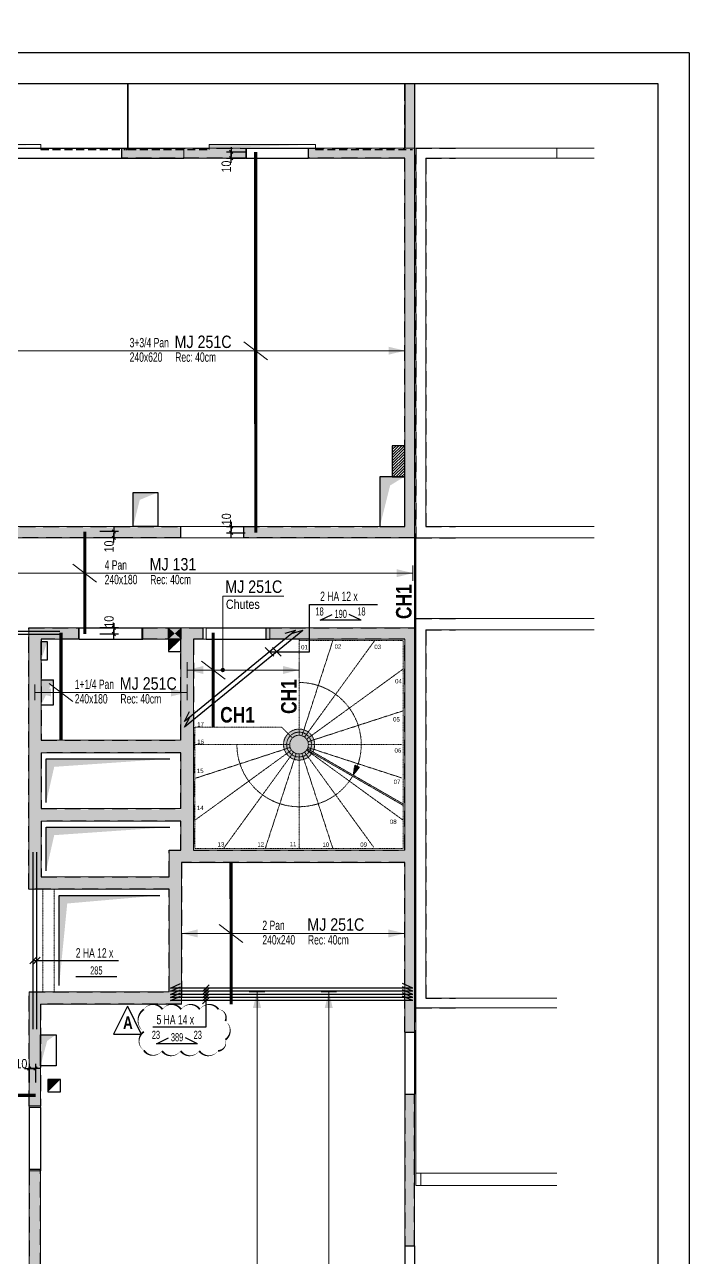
# Model space of a CAD drawing. Header units: millimetres. Extents: x 12045 to 47376, y -21493 to -16931.
# Drawn here: x 17526 to 18595, y -20393 to -18408 of the extents above; entities that cross this region are included whole.
import ezdxf
from ezdxf.enums import TextEntityAlignment as Align

# ---------------------------------------------------------------- set-up
doc = ezdxf.new("R2010")
doc.units = ezdxf.units.MM
doc.linetypes.add('CACHEX2', pattern=[19.05, 12.7, -6.35])
doc.linetypes.add('VW-01', pattern=[0.41656, 0.20828, -0.20828])
for name, color, linetype in [('01-Cad  2', 1, 'Continuous'), ('01_ARMA_INF', 50, 'Continuous'), ('01_cote_gen', 4, 'Continuous'), ('01_linteaux', 2, 'Continuous'), ('01_murs_sup', 2, 'CACHEX2'), ('01_resv', 32, 'Continuous'), ('01_texte', 230, 'Continuous'), ('AA_COTES', 2, 'Continuous')]:
    doc.layers.add(name, color=color, linetype=linetype)
doc.layers.add('01_murs_coup', color=5, linetype='Continuous', lineweight=60)
doc.layers.add('B Aménagement intérieur', color=7, linetype='Continuous', lineweight=5)
doc.styles.add('Eurostile', font='')
doc.styles.add('impact', font='impact.ttf')
doc.styles.add('PATIO', font='ARIALN.TTF')
doc.styles.add('STYLE2', font='ARIALN.TTF')
doc.styles.add('Titre', font='ariblk.ttf')
doc.styles.get('Eurostile').set_extended_font_data('Eurostile')
doc.dimstyles.new('JB50', dxfattribs={"dimscale": 0.1, "dimtxt": 150, "dimasz": 15, "dimexe": 0.1, "dimexo": 0.1, "dimgap": 0.09, "dimtad": 1, "dimdec": 1, "dimdsep": 46, "dimtxsty": 'STYLE2', "dimblk1": 'BOND_G', "dimblk2": 'BOND_D', "dimsah": 1, "dimcen": 1.5, "dimdle": 0.01, "dimse1": 1, "dimse2": 1, "dimclrd": 4, "dimclre": 2, "dimclrt": 6, "dimazin": 2, "dimtfac": 2.333333, "dimtdec": 1, "dimtix": 1, "dimtmove": 2, "dimatfit": 3, "dimldrblk": 'BOND_G', "dimfxl": 1, "dimtolj": 1, "dimtzin": 0, "dimarcsym": 0})

# ---------------------------------------------------------------- blocks, each defined once
blk = doc.blocks.new('BOND_G')
at = {"layer": 'AA_COTES', "color": 0}
for p, q in [((0, -5), (0, 15)), ((5, 0), (-5, 0)), ((1.8, 1.8), (-1.8, -1.8))]:
    blk.add_line(p, q, dxfattribs=at)
blk = doc.blocks.new('BOND_D')
at = {"layer": 'AA_COTES', "color": 0}
for p, q in [((5, 0), (-5, 0)), ((-1.8, -1.8), (1.8, 1.8)), ((0, 5), (0, -15))]:
    blk.add_line(p, q, dxfattribs=at)
blk = doc.blocks.new('*D2580')
at = {"layer": '01_cote_gen', "color": 4, "lineweight": -2, "ltscale": 0.1, "transparency": 16777216}
blk.add_line((17669.1, -19225.9), (17669.1, -19232.9), dxfattribs=at)
at = {"layer": 'Defpoints', "color": 0, "ltscale": 0.1, "transparency": 16777216}
for p in [(17622.4, -19224.4), (17622.4, -19234.4), (17669.1, -19234.4)]:
    blk.add_point(p, dxfattribs=at)
at = {"layer": '01_cote_gen', "color": 4, "lineweight": -2, "ltscale": 0.1, "transparency": 16777216, "xscale": 1.5, "yscale": 1.5, "zscale": 1.5}
for name, p, rotation in [('BOND_G', (17669.1, -19224.4), 90), ('BOND_D', (17669.1, -19234.4), 270)]:
    blk.add_blockref(name, p, dxfattribs=dict(at, rotation=rotation))
at = {"layer": '01_cote_gen', "color": 6, "ltscale": 0.1, "transparency": 16777216, "insert": (17661.4, -19248.5), "char_height": 15, "attachment_point": 5, "rotation": 90, "style": 'STYLE2'}
blk.add_mtext('\\A1;10', dxfattribs=at)
blk = doc.blocks.new('*D2581')
at = {"layer": '01_cote_gen', "color": 4, "lineweight": -2, "ltscale": 0.1, "transparency": 16777216}
blk.add_line((17669.1, -19380.9), (17669.1, -19387.9), dxfattribs=at)
at = {"layer": 'Defpoints', "color": 0, "ltscale": 0.1, "transparency": 16777216}
for p in [(17622.4, -19379.4), (17622.5, -19389.4), (17669.1, -19389.4)]:
    blk.add_point(p, dxfattribs=at)
at = {"layer": '01_cote_gen', "color": 4, "lineweight": -2, "ltscale": 0.1, "transparency": 16777216, "xscale": 1.5, "yscale": 1.5, "zscale": 1.5}
for name, p, rotation in [('BOND_G', (17669.1, -19379.4), 90), ('BOND_D', (17669.1, -19389.4), 270)]:
    blk.add_blockref(name, p, dxfattribs=dict(at, rotation=rotation))
at = {"layer": '01_cote_gen', "color": 6, "ltscale": 0.1, "transparency": 16777216, "insert": (17661.4, -19369.6), "char_height": 15, "attachment_point": 5, "rotation": 90, "style": 'STYLE2'}
blk.add_mtext('\\A1;10', dxfattribs=at)
blk = doc.blocks.new('*D2584')
at = {"layer": '01_cote_gen', "color": 4, "lineweight": -2, "ltscale": 0.1, "transparency": 16777216}
blk.add_line((17857.7, -18621.9), (17857.7, -18614.9), dxfattribs=at)
at = {"layer": 'Defpoints', "color": 0, "ltscale": 0.1, "transparency": 16777216}
for p in [(17857.7, -18613.4), (17897.3, -18613.4), (17897.3, -18623.4)]:
    blk.add_point(p, dxfattribs=at)
at = {"layer": '01_cote_gen', "color": 4, "lineweight": -2, "ltscale": 0.1, "transparency": 16777216, "xscale": 1.5, "yscale": 1.5, "zscale": 1.5}
for name, p, rotation in [('BOND_D', (17857.7, -18613.4), 90), ('BOND_G', (17857.7, -18623.4), 270)]:
    blk.add_blockref(name, p, dxfattribs=dict(at, rotation=rotation))
at = {"layer": '01_cote_gen', "color": 6, "ltscale": 0.1, "transparency": 16777216, "insert": (17850.1, -18636.9), "char_height": 15, "attachment_point": 5, "rotation": 90, "style": 'STYLE2'}
blk.add_mtext('\\A1;10', dxfattribs=at)
blk = doc.blocks.new('*D2585')
at = {"layer": '01_cote_gen', "color": 4, "lineweight": -2, "ltscale": 0.1, "transparency": 16777216}
blk.add_line((17858, -19224.9), (17858, -19217.9), dxfattribs=at)
at = {"layer": 'Defpoints', "color": 0, "ltscale": 0.1, "transparency": 16777216}
for p in [(17858, -19216.4), (17897.5, -19216.4), (17897.5, -19226.4)]:
    blk.add_point(p, dxfattribs=at)
at = {"layer": '01_cote_gen', "color": 4, "lineweight": -2, "ltscale": 0.1, "transparency": 16777216, "xscale": 1.5, "yscale": 1.5, "zscale": 1.5}
for name, p, rotation in [('BOND_D', (17858, -19216.4), 90), ('BOND_G', (17858, -19226.4), 270)]:
    blk.add_blockref(name, p, dxfattribs=dict(at, rotation=rotation))
at = {"layer": '01_cote_gen', "color": 6, "ltscale": 0.1, "transparency": 16777216, "insert": (17850.3, -19204.7), "char_height": 15, "attachment_point": 5, "rotation": 90, "style": 'STYLE2'}
blk.add_mtext('\\A1;10', dxfattribs=at)
blk = doc.blocks.new('*D2594')
at = {"layer": '01_cote_gen', "color": 4, "lineweight": -2, "ltscale": 0.1, "transparency": 16777216}
blk.add_line((17534.6, -20088.8), (17541.6, -20088.8), dxfattribs=at)
at = {"layer": 'Defpoints', "color": 0, "ltscale": 0.1, "transparency": 16777216}
for p in [(17543.1, -20088.8), (17533.1, -20132.1), (17543.1, -20132.1)]:
    blk.add_point(p, dxfattribs=at)
at = {"layer": '01_cote_gen', "color": 4, "lineweight": -2, "ltscale": 0.1, "transparency": 16777216, "xscale": 1.5, "yscale": 1.5, "zscale": 1.5, "rotation": 180}
blk.add_blockref('BOND_G', (17533.1, -20088.8), dxfattribs=at)
at = {"layer": '01_cote_gen', "color": 4, "lineweight": -2, "ltscale": 0.1, "transparency": 16777216, "xscale": 1.5, "yscale": 1.5, "zscale": 1.5}
blk.add_blockref('BOND_D', (17543.1, -20088.8), dxfattribs=at)
at = {"layer": '01_cote_gen', "color": 6, "ltscale": 0.1, "transparency": 16777216, "insert": (17520.4, -20081.2), "char_height": 15, "attachment_point": 5, "style": 'STYLE2'}
blk.add_mtext('\\A1;10', dxfattribs=at)

msp = doc.modelspace()

# ---------------------------------------------------------------- hatches: boundary and pattern name
at = {"layer": '01_murs_sup'}
h = msp.add_hatch(dxfattribs=at)
h.set_pattern_fill('DASH', color=256, scale=2.5, angle=135)
h.set_pattern_definition([(135, (-686.1325, 3997.231), (-11.2253202, 9e-16), [7.9375, -7.9375])])
h.paths.add_polyline_path([(17882.15, -18608.44), (17682.15, -18608.44), (17682.15, -18624.44), (17882.15, -18624.44)])
h.paths.add_polyline_path([(17797.15, -19398.43), (17812.15, -19398.43), (17812.15, -19380.43), (17714.15, -19380.43), (17714.15, -19398.43), (17777.15, -19398.43), (17777.15, -19561.43), (17552.15, -19561.43), (17552.15, -19398.43), (17612.15, -19398.43), (17612.15, -19380.43), (17532.15, -19380.43), (17532.15, -19801.42), (17758.11, -19801.42), (17758.11, -19966.42), (17533.15, -19966.42), (17533.15, -20150.42), (17551.15, -20150.42), (17551.15, -19986.42), (17778.11, -19986.42), (17778.11, -19758.43), (18137.15, -19758.43), (18137.15, -20031.44), (18153.15, -20031.44), (18153.15, -19380.43), (17914.15, -19380.43), (17914.15, -19398.43), (18137.15, -19398.43), (18137.15, -19738.43), (17797.15, -19738.43)])
h.paths.add_polyline_path([(17777.15, -19581.43), (17777.15, -19671.43), (17552.15, -19671.43), (17552.15, -19581.43)], flags=16)
h.paths.add_polyline_path([(17777.15, -19691.43), (17777.15, -19738.43), (17758.11, -19738.43), (17758.11, -19781.42), (17552.15, -19781.42), (17552.15, -19691.43)], flags=16)
h.paths.add_polyline_path([(17551.15, -20252.42), (17533.15, -20252.42), (17533.15, -20452.45), (17528.15, -20452.45), (17528.15, -20470.45), (17533.15, -20470.45), (17533.15, -20861.43), (17302.15, -20861.43), (17302.15, -20879.43), (17533.15, -20879.43), (17533.15, -21037.44), (17773.15, -21037.44), (17773.15, -21301.44), (17148.15, -21301.44), (17148.15, -21021.44), (17110.15, -21021.44), (17110.15, -21037.44), (17132.15, -21037.44), (17132.15, -21301.44), (17071.15, -21301.44), (17071.15, -21317.44), (17851.15, -21317.44), (17851.15, -21301.44), (17789.15, -21301.44), (17789.15, -21037.44), (17807.15, -21037.44), (17807.15, -21021.44), (17551.15, -21021.44)])
h.paths.add_polyline_path([(18153.15, -20131.44), (18137.15, -20131.44), (18137.15, -20375.44), (18153.15, -20375.44)])
h.paths.add_polyline_path([(18153.15, -20475.44), (18137.15, -20475.44), (18137.15, -20675.44), (18153.15, -20675.44)])
h.paths.add_polyline_path([(18153.15, -20775.44), (18137.15, -20775.44), (18137.15, -21021.44), (18107.15, -21021.44), (18107.15, -21037.44), (18153.15, -21037.44)])
h.paths.add_polyline_path([(17426.15, -20452.45), (17403.15, -20452.45), (17403.15, -19961.44), (17385.15, -19961.44), (17385.18, -20247.45), (16785.18, -20247.45), (16785.15, -20185.44), (16769.15, -20185.44), (16769.15, -20575.47), (16785.15, -20575.47), (16785.18, -20265.45), (17385.18, -20265.45), (17385.15, -20470.45), (17426.15, -20470.45)])
h.paths.add_polyline_path([(16785.15, -19680.44), (16769.15, -19680.44), (16769.15, -19985.44), (16785.15, -19985.44)])
h.paths.add_polyline_path([(17403.15, -19371.45), (17385.15, -19371.45), (17385.15, -19435.44), (16785.15, -19435.44), (16785.15, -19180.44), (16769.15, -19180.44), (16769.15, -19580.44), (16785.15, -19580.44), (16785.15, -19453.44), (17385.15, -19453.44), (17385.15, -19859.44), (17403.15, -19859.44)])
h.paths.add_polyline_path([(16785.15, -18980.44), (16769.15, -18980.44), (16769.15, -19080.44), (16785.15, -19080.44)])
h.paths.add_polyline_path([(16785.15, -18624.44), (16882.15, -18624.44), (16882.15, -18608.44), (16769.15, -18608.44), (16769.15, -18880.44), (16785.15, -18880.44)])
h.paths.add_polyline_path([(17182.15, -18608.44), (17082.15, -18608.44), (17082.15, -18624.44), (17182.15, -18624.44)])
h.paths.add_polyline_path([(16785.15, -20576.44), (16769.15, -20576.44), (16769.15, -20781.44), (16785.15, -20781.44)])
h.paths.add_polyline_path([(16785.13, -20780.47), (16785.13, -20880.47), (16769.15, -20880.47), (16769.15, -21037.44), (16810.15, -21037.44), (16810.15, -21021.44), (16785.15, -21021.44), (16785.15, -20780.47)])
h.paths.add_polyline_path([(17403.15, -18503.64), (17385.15, -18503.64), (17385.15, -18608.44), (17282.15, -18608.44), (17282.15, -18624.44), (17385.15, -18624.44), (17385.15, -19269.45), (17403.15, -19269.45), (17403.15, -19235.45), (17776.15, -19235.45), (17776.15, -19217.42), (17403.15, -19217.45), (17403.15, -18624.44), (17482.15, -18624.44), (17482.15, -18608.44), (17403.15, -18608.44)])
h.paths.add_polyline_path([(18153.15, -18453.64), (18153.15, -18453.64), (18153.15, -18408.42), (18153.15, -18408.42)])
h.paths.add_polyline_path([(18137.15, -18485.5), (18137.15, -18494.57), (18137.15, -18453.64), (18137.15, -18480.65), (18137.15, -18503.64), (18137.15, -18485.5), (18137.15, -18608.44), (17982.15, -18608.44), (17982.15, -18624.44), (18137.15, -18624.44), (18137.15, -19217.44), (17878.15, -19217.44), (17878.15, -19235.44), (18153.15, -19235.43), (18153.15, -18503.64), (18137.15, -18503.64)])
h = msp.add_hatch(dxfattribs=at)
h.set_pattern_fill('DASH', color=256, scale=2.5, angle=135)
h.set_pattern_definition([(135, (-686.1325, 3997.231), (-11.2253202, 9e-16), [7.9375, -7.9375])])
h.paths.add_polyline_path([(17882.15, -18608.44), (17682.15, -18608.44), (17682.15, -18624.44), (17882.15, -18624.44)])
h.paths.add_polyline_path([(17797.15, -19398.43), (17812.15, -19398.43), (17812.15, -19380.43), (17714.15, -19380.43), (17714.15, -19398.43), (17777.15, -19398.43), (17777.15, -19561.43), (17552.15, -19561.43), (17552.15, -19398.43), (17612.15, -19398.43), (17612.15, -19380.43), (17532.15, -19380.43), (17532.15, -19801.42), (17758.11, -19801.42), (17758.11, -19966.42), (17533.15, -19966.42), (17533.15, -20150.42), (17551.15, -20150.42), (17551.15, -19986.42), (17778.11, -19986.42), (17778.11, -19758.43), (18137.15, -19758.43), (18137.15, -20031.44), (18153.15, -20031.44), (18153.15, -19380.43), (17914.15, -19380.43), (17914.15, -19398.43), (18137.15, -19398.43), (18137.15, -19738.43), (17797.15, -19738.43)])
h.paths.add_polyline_path([(17777.15, -19581.43), (17777.15, -19671.43), (17552.15, -19671.43), (17552.15, -19581.43)], flags=16)
h.paths.add_polyline_path([(17777.15, -19691.43), (17777.15, -19738.43), (17758.11, -19738.43), (17758.11, -19781.42), (17552.15, -19781.42), (17552.15, -19691.43)], flags=16)
h.paths.add_polyline_path([(17551.15, -20252.42), (17533.15, -20252.42), (17533.15, -20452.45), (17528.15, -20452.45), (17528.15, -20470.45), (17533.15, -20470.45), (17533.15, -20861.43), (17302.15, -20861.43), (17302.15, -20879.43), (17533.15, -20879.43), (17533.15, -21037.44), (17773.15, -21037.44), (17773.15, -21301.44), (17148.15, -21301.44), (17148.15, -21021.44), (17110.15, -21021.44), (17110.15, -21037.44), (17132.15, -21037.44), (17132.15, -21301.44), (17071.15, -21301.44), (17071.15, -21317.44), (17851.15, -21317.44), (17851.15, -21301.44), (17789.15, -21301.44), (17789.15, -21037.44), (17807.15, -21037.44), (17807.15, -21021.44), (17551.15, -21021.44)])
h.paths.add_polyline_path([(18153.15, -20131.44), (18137.15, -20131.44), (18137.15, -20375.44), (18153.15, -20375.44)])
h.paths.add_polyline_path([(18153.15, -20475.44), (18137.15, -20475.44), (18137.15, -20675.44), (18153.15, -20675.44)])
h.paths.add_polyline_path([(18153.15, -20775.44), (18137.15, -20775.44), (18137.15, -21021.44), (18107.15, -21021.44), (18107.15, -21037.44), (18153.15, -21037.44)])
h.paths.add_polyline_path([(17426.15, -20452.45), (17403.15, -20452.45), (17403.15, -19961.44), (17385.15, -19961.44), (17385.18, -20247.45), (16785.18, -20247.45), (16785.15, -20185.44), (16769.15, -20185.44), (16769.15, -20575.47), (16785.15, -20575.47), (16785.18, -20265.45), (17385.18, -20265.45), (17385.15, -20470.45), (17426.15, -20470.45)])
h.paths.add_polyline_path([(16785.15, -19680.44), (16769.15, -19680.44), (16769.15, -19985.44), (16785.15, -19985.44)])
h.paths.add_polyline_path([(17403.15, -19371.45), (17385.15, -19371.45), (17385.15, -19435.44), (16785.15, -19435.44), (16785.15, -19180.44), (16769.15, -19180.44), (16769.15, -19580.44), (16785.15, -19580.44), (16785.15, -19453.44), (17385.15, -19453.44), (17385.15, -19859.44), (17403.15, -19859.44)])
h.paths.add_polyline_path([(16785.15, -18980.44), (16769.15, -18980.44), (16769.15, -19080.44), (16785.15, -19080.44)])
h.paths.add_polyline_path([(16785.15, -18624.44), (16882.15, -18624.44), (16882.15, -18608.44), (16769.15, -18608.44), (16769.15, -18880.44), (16785.15, -18880.44)])
h.paths.add_polyline_path([(17182.15, -18608.44), (17082.15, -18608.44), (17082.15, -18624.44), (17182.15, -18624.44)])
h.paths.add_polyline_path([(16785.15, -20576.44), (16769.15, -20576.44), (16769.15, -20781.44), (16785.15, -20781.44)])
h.paths.add_polyline_path([(16785.13, -20780.47), (16785.13, -20880.47), (16769.15, -20880.47), (16769.15, -21037.44), (16810.15, -21037.44), (16810.15, -21021.44), (16785.15, -21021.44), (16785.15, -20780.47)])
h.paths.add_polyline_path([(17403.15, -18503.64), (17385.15, -18503.64), (17385.15, -18608.44), (17282.15, -18608.44), (17282.15, -18624.44), (17385.15, -18624.44), (17385.15, -19269.45), (17403.15, -19269.45), (17403.15, -19235.45), (17776.15, -19235.45), (17776.15, -19217.42), (17403.15, -19217.45), (17403.15, -18624.44), (17482.15, -18624.44), (17482.15, -18608.44), (17403.15, -18608.44)])
at = {"layer": 'B Aménagement intérieur', "linetype": 'VW-01', "lineweight": 5}
h = msp.add_hatch(color=2, dxfattribs=at)
edge = h.paths.add_edge_path()
edge.add_arc((17967.15, -19567.45), 25, 332.29244, 687.70756)
edge.add_line((17988.28, -19580.8), (17983.95, -19578.3))
edge.add_arc((17967.15, -19567.45), 20, -27.13402, 327.13402, ccw=False)
edge.add_line((17984.95, -19576.57), (17989.28, -19579.07))
msp.add_hatch(color=2, dxfattribs=at).paths.add_polyline_path([(18064.59, -19603.81), (18054.24, -19616.58), (18056.82, -19600.34)])

# ---------------------------------------------------------------- linework, layer by layer
at = {"layer": '01-Cad  2'}
for p, q in [((18595.06, -18453.64), (12045.48, -18453.64)), ((18595.06, -18453.64), (18595.06, -21423.64)), ((18545.06, -18503.64), (12095.48, -18503.64)), ((18545.06, -21373.64), (18545.06, -18503.64))]:
    msp.add_line(p, q, dxfattribs=at)
at = {"layer": '01_ARMA_INF', "linetype": 'Continuous', "lineweight": 0, "const_width": 5, "flags": 128}
for points in [[(17897.31, -18613.45), (17897.47, -19226.43)], [(17622.45, -19389.45), (17622.38, -19224.41)], [(17584.13, -19560.45), (17584.07, -19387.45)], [(17829.14, -19539.45), (17829.08, -19387.45)], [(17857.79, -19985.45), (17857.72, -19757.46)], [(17393.15, -20132.19), (17543.15, -20132.12)]]:
    msp.add_lwpolyline(points, dxfattribs=at)
at = {"layer": '01_cote_gen', "ltscale": 0.1}
for p, q in [((17353.15, -19384.73), (17582.15, -19384.73)), ((17961.59, -19383.96), (17782.71, -19530.02)), ((17973.32, -19383.96), (17783.01, -19539.45)), ((17961.59, -19383.96), (17944.14, -19388.37)), ((17973.32, -19383.96), (17955.87, -19388.37)), ((17353.15, -19389.73), (17582.15, -19389.73)), ((17782.71, -19530.02), (17790.95, -19514.02)), ((17783.01, -19539.45), (17791.25, -19523.44)), ((17539.18, -20025.45), (17539.18, -19740.45)), ((17545.18, -20025.45), (17545.18, -19740.45))]:
    msp.add_line(p, q, dxfattribs=at)
at = {"layer": '01_linteaux', "lineweight": 0}
for p, q in [((17691.15, -18503.64), (17691.15, -18609.45)), ((17692.15, -18503.64), (17692.15, -18609.45)), ((17404.63, -18601.45), (17551.63, -18601.45)), ((17551.63, -18601.45), (17551.63, -18609.45)), ((17822.63, -18601.45), (17993.63, -18601.45)), ((17822.63, -18601.45), (17822.63, -18609.45)), ((17993.63, -18609.45), (17993.63, -18601.45)), ((18381.7, -18607.45), (18441.78, -18607.45)), ((18381.7, -18623.45), (18441.78, -18623.45))]:
    msp.add_line(p, q, dxfattribs=at)
at = {"layer": '01_linteaux'}
for p, q in [((18137.15, -18503.64), (18137.15, -18607.45)), ((18153.15, -18503.64), (18153.15, -18607.45)), ((17481.6, -18607.45), (17781.6, -18607.45)), ((17881.64, -18607.45), (17981.64, -18607.45)), ((17481.6, -18623.45), (17781.6, -18623.45)), ((17881.64, -18623.45), (17981.64, -18623.45)), ((18153.15, -19234.37), (18153.15, -19379.45)), ((18155.15, -19364.48), (18155.15, -19234.37)), ((17613.55, -19379.45), (17715.55, -19379.45)), ((17817.95, -19379.45), (17919.95, -19379.45)), ((17613.55, -19397.45), (17715.55, -19397.45)), ((17817.95, -19397.45), (17919.95, -19397.45)), ((18137.15, -20030.45), (18137.15, -20130.45)), ((18153.15, -20030.45), (18153.15, -20130.45)), ((17533.15, -20151.45), (17533.15, -20253.45)), ((17551.15, -20151.45), (17551.15, -20253.45)), ((18137.15, -20374.45), (18137.15, -20474.45)), ((18153.15, -20374.45), (18153.15, -20474.45))]:
    msp.add_line(p, q, dxfattribs=at)
at = {"layer": '01_linteaux', "color": 2, "linetype": 'VW-01', "lineweight": 5}
for p, q in [((17555.11, -19800.45), (17555.11, -19965.45)), ((17573.11, -19800.45), (17573.11, -19965.45))]:
    msp.add_line(p, q, dxfattribs=at)
at = {"layer": '01_linteaux', "lineweight": 0}
for points in [[(17404.63, -18607.47), (17404.63, -18601.45), (17551.63, -18601.45)], [(17822.63, -18607.45), (17822.63, -18601.45), (17993.63, -18601.45)]]:
    msp.add_solid(points, dxfattribs=at)
at = {"layer": '01_murs_coup', "linetype": 'Continuous', "lineweight": 18}
for p, q in [((17881.64, -18607.45), (17781.6, -18607.45)), ((17781.6, -18607.45), (17781.6, -18623.45)), ((17881.64, -18607.45), (17881.64, -18623.45)), ((18153.15, -18607.45), (17981.64, -18607.45)), ((17981.64, -18607.45), (17981.64, -18623.45)), ((18153.15, -19234.37), (18153.15, -18607.45)), ((18155.15, -18607.45), (18155.15, -19234.37)), ((18381.7, -18607.45), (18155.15, -18607.45)), ((18381.7, -18607.45), (18381.7, -18623.45)), ((17881.64, -18623.45), (17781.6, -18623.45)), ((18137.15, -18623.45), (17981.64, -18623.45)), ((18137.15, -19216.37), (18137.15, -18623.45)), ((18171.15, -18623.45), (18171.15, -19216.37)), ((18381.7, -18623.45), (18171.15, -18623.45)), ((17499.15, -19216.41), (18137.15, -19216.37)), ((18171.15, -19216.37), (18441.78, -19216.37)), ((18153.15, -19234.37), (17499.15, -19234.41)), ((18155.15, -19234.37), (18441.78, -19234.37)), ((18155.15, -19991.45), (18155.15, -19364.48)), ((18155.15, -19364.48), (18441.78, -19364.48)), ((17532.15, -19800.45), (17532.15, -19379.45)), ((17613.55, -19379.45), (17532.15, -19379.45)), ((17613.55, -19379.45), (17613.55, -19397.45)), ((17817.95, -19379.45), (17715.55, -19379.45)), ((17715.55, -19379.45), (17715.55, -19397.45)), ((17817.95, -19379.45), (17817.95, -19397.45)), ((18153.15, -19379.45), (17919.95, -19379.45)), ((17919.95, -19379.45), (17919.95, -19397.45)), ((18153.15, -20030.45), (18153.15, -19379.45)), ((18171.15, -19382.48), (18171.15, -19975.45)), ((18171.15, -19382.48), (18441.78, -19382.48)), ((17613.55, -19397.45), (17552.15, -19397.45)), ((17552.15, -19560.45), (17552.15, -19397.45)), ((17777.15, -19397.45), (17715.55, -19397.45)), ((17777.15, -19397.45), (17777.15, -19560.45)), ((17817.95, -19397.45), (17797.15, -19397.45)), ((17797.15, -19397.45), (17797.15, -19737.45)), ((17919.95, -19397.45), (18137.15, -19397.45)), ((18137.15, -19737.45), (18137.15, -19397.45)), ((17777.15, -19560.45), (17552.15, -19560.45)), ((17552.15, -19580.45), (17777.15, -19580.45)), ((17552.15, -19670.45), (17552.15, -19580.45)), ((17777.15, -19580.45), (17777.15, -19670.45)), ((17777.15, -19670.45), (17552.15, -19670.45)), ((17552.15, -19690.45), (17777.15, -19690.45)), ((17552.15, -19780.45), (17552.15, -19690.45)), ((17777.15, -19690.45), (17777.15, -19737.45)), ((17758.11, -19737.45), (17777.15, -19737.45)), ((17758.11, -19737.45), (17758.11, -19780.45)), ((17797.15, -19737.45), (18137.15, -19737.45)), ((17778.11, -19757.45), (18137.15, -19757.45)), ((17778.11, -19757.45), (17778.11, -19985.45)), ((18137.15, -20030.45), (18137.15, -19757.45)), ((17552.15, -19780.45), (17758.11, -19780.45)), ((17532.15, -19800.45), (17758.11, -19800.45)), ((17758.11, -19800.45), (17758.11, -19965.45)), ((17533.15, -19965.45), (17533.15, -20151.45)), ((17533.15, -19965.45), (17758.11, -19965.45)), ((18171.15, -19975.45), (18381.66, -19975.45)), ((17551.15, -19985.45), (17778.11, -19985.45)), ((17551.15, -19985.45), (17551.15, -20151.45)), ((18155.15, -19991.45), (18381.66, -19991.45)), ((18153.15, -20030.45), (18137.15, -20030.45)), ((18137.15, -20374.45), (18137.15, -20130.45)), ((18137.15, -20130.45), (18153.15, -20130.45)), ((18153.15, -20374.45), (18153.15, -20130.45)), ((17533.15, -20151.45), (17551.15, -20151.45)), ((17551.15, -20253.45), (17533.15, -20253.45)), ((17533.15, -20253.45), (17533.15, -21176.45)), ((17551.15, -21176.45), (17551.15, -20253.45)), ((18137.15, -20374.45), (18153.15, -20374.45))]:
    msp.add_line(p, q, dxfattribs=at)
at = {"layer": '01_murs_sup'}
for p, q in [((18137.15, -18607.45), (18137.15, -18503.64)), ((18137.15, -18607.45), (18137.15, -18503.64)), ((17551.63, -18609.45), (17687.63, -18609.45)), ((17551.63, -18609.45), (17687.63, -18609.45)), ((17688.63, -18609.45), (17691.15, -18609.45)), ((17688.63, -18609.45), (17691.15, -18609.45)), ((17692.15, -18609.45), (17822.63, -18609.45)), ((17692.15, -18609.45), (17822.63, -18609.45)), ((17993.63, -18609.45), (18149.63, -18609.45)), ((17993.63, -18609.45), (18149.63, -18609.45))]:
    msp.add_line(p, q, dxfattribs=at)
at = {"layer": '01_murs_sup', "ltscale": 2}
for p, q in [((18137.15, -18607.47), (18137.15, -18503.64)), ((18137.15, -18607.47), (18137.15, -18503.64)), ((18153.15, -18503.64), (18153.15, -19234.45)), ((18153.15, -18503.64), (18153.15, -19234.45)), ((17682.15, -18607.47), (17882.15, -18607.47)), ((17682.15, -18623.47), (17682.15, -18607.47)), ((17682.15, -18607.47), (17882.15, -18607.47)), ((17682.15, -18623.47), (17682.15, -18607.47)), ((17882.15, -18607.47), (17882.15, -18623.47)), ((17882.15, -18607.47), (17882.15, -18623.47)), ((17982.15, -18623.47), (17982.15, -18607.47)), ((17982.15, -18607.47), (18137.15, -18607.47)), ((17982.15, -18623.47), (17982.15, -18607.47)), ((17982.15, -18607.47), (18137.15, -18607.47)), ((18155.15, -18607.47), (18155.15, -19234.47)), ((18155.15, -18607.47), (18219.07, -18607.47)), ((18155.15, -18607.47), (18155.15, -19234.47)), ((18155.15, -18607.47), (18219.07, -18607.47)), ((17882.15, -18623.47), (17682.15, -18623.47)), ((17882.15, -18623.47), (17682.15, -18623.47)), ((18137.15, -18623.47), (17982.15, -18623.47)), ((18137.15, -18623.47), (17982.15, -18623.47)), ((18137.15, -19216.47), (18137.15, -18623.47)), ((18137.15, -19216.47), (18137.15, -18623.47)), ((18171.15, -18623.47), (18171.15, -19216.47)), ((18171.15, -18623.47), (18219.07, -18623.47)), ((18171.15, -18623.47), (18171.15, -19216.47)), ((18171.15, -18623.47), (18219.07, -18623.47)), ((17403.15, -19216.47), (17776.15, -19216.45)), ((17403.15, -19216.47), (17776.15, -19216.45)), ((17776.15, -19216.48), (17776.15, -19234.48)), ((17776.15, -19216.48), (17776.15, -19234.48)), ((17878.15, -19234.47), (17878.15, -19216.47)), ((17878.15, -19216.47), (18137.15, -19216.47)), ((17878.15, -19234.47), (17878.15, -19216.47)), ((17878.15, -19216.47), (18137.15, -19216.47)), ((18171.15, -19216.47), (18219.07, -19216.47)), ((18171.15, -19216.47), (18219.07, -19216.47)), ((17776.15, -19234.48), (17403.15, -19234.48)), ((17776.15, -19234.48), (17403.15, -19234.48)), ((18153.15, -19234.45), (17878.15, -19234.47)), ((18153.15, -19234.45), (17878.15, -19234.47)), ((18155.15, -19234.47), (18219.07, -19234.47)), ((18155.15, -19234.47), (18219.07, -19234.47)), ((18155.15, -19364.47), (18219.07, -19364.47)), ((18155.15, -19991.47), (18155.15, -19364.47)), ((18155.15, -19364.47), (18219.07, -19364.47)), ((18155.15, -19991.47), (18155.15, -19364.47)), ((17532.15, -19800.45), (17532.15, -19379.45)), ((17532.15, -19379.45), (17612.15, -19379.45)), ((17532.15, -19800.45), (17532.15, -19379.45)), ((17532.15, -19379.45), (17612.15, -19379.45)), ((17612.15, -19379.45), (17612.15, -19397.45)), ((17612.15, -19379.45), (17612.15, -19397.45)), ((17714.15, -19379.45), (17812.15, -19379.45)), ((17714.15, -19379.45), (17714.15, -19397.45)), ((17714.15, -19379.45), (17812.15, -19379.45)), ((17714.15, -19379.45), (17714.15, -19397.45)), ((17812.15, -19379.45), (17812.15, -19397.45)), ((17812.15, -19379.45), (17812.15, -19397.45)), ((17914.15, -19397.45), (17914.15, -19379.45)), ((17914.15, -19379.45), (18153.15, -19379.45)), ((17914.15, -19397.45), (17914.15, -19379.45)), ((17914.15, -19379.45), (18153.15, -19379.45)), ((18153.15, -19379.45), (18153.15, -20030.47)), ((18153.15, -19379.45), (18153.15, -20030.47)), ((18171.15, -19382.47), (18171.15, -19975.47)), ((18171.15, -19382.47), (18219.07, -19382.47)), ((18171.15, -19382.47), (18171.15, -19975.47)), ((18171.15, -19382.47), (18219.07, -19382.47)), ((17612.15, -19397.45), (17552.15, -19397.45)), ((17552.15, -19397.45), (17552.15, -19560.45)), ((17612.15, -19397.45), (17552.15, -19397.45)), ((17552.15, -19397.45), (17552.15, -19560.45)), ((17777.15, -19397.45), (17714.15, -19397.45)), ((17777.15, -19397.45), (17714.15, -19397.45)), ((17777.15, -19560.45), (17777.15, -19397.45)), ((17777.15, -19560.45), (17777.15, -19397.45)), ((17812.15, -19397.45), (17797.15, -19397.45)), ((17797.15, -19397.45), (17797.15, -19737.45)), ((17812.15, -19397.45), (17797.15, -19397.45)), ((17797.15, -19397.45), (17797.15, -19737.45)), ((18137.15, -19397.45), (17914.15, -19397.45)), ((18137.15, -19397.45), (17914.15, -19397.45)), ((18137.15, -19737.45), (18137.15, -19397.45)), ((18137.15, -19737.45), (18137.15, -19397.45)), ((17552.15, -19560.45), (17777.15, -19560.45)), ((17552.15, -19560.45), (17777.15, -19560.45)), ((17777.15, -19580.45), (17552.15, -19580.45)), ((17552.15, -19580.45), (17552.15, -19670.45)), ((17777.15, -19580.45), (17552.15, -19580.45)), ((17552.15, -19580.45), (17552.15, -19670.45)), ((17777.15, -19670.45), (17777.15, -19580.45)), ((17777.15, -19670.45), (17777.15, -19580.45)), ((17552.15, -19670.45), (17777.15, -19670.45)), ((17552.15, -19670.45), (17777.15, -19670.45)), ((17777.15, -19690.45), (17552.15, -19690.45)), ((17552.15, -19690.45), (17552.15, -19780.45)), ((17777.15, -19690.45), (17552.15, -19690.45)), ((17552.15, -19690.45), (17552.15, -19780.45)), ((17777.15, -19737.45), (17777.15, -19690.45)), ((17777.15, -19737.45), (17777.15, -19690.45)), ((17758.11, -19780.45), (17758.11, -19737.45)), ((17758.11, -19737.45), (17777.15, -19737.45)), ((17758.11, -19780.45), (17758.11, -19737.45)), ((17758.11, -19737.45), (17777.15, -19737.45)), ((17797.15, -19737.45), (18137.15, -19737.45)), ((17797.15, -19737.45), (18137.15, -19737.45)), ((18137.15, -19757.45), (17778.11, -19757.46)), ((18137.15, -19757.45), (17778.11, -19757.46)), ((17778.11, -19757.46), (17778.11, -19985.45)), ((17778.11, -19757.46), (17778.11, -19985.45)), ((18137.15, -20030.47), (18137.15, -19757.45)), ((18137.15, -20030.47), (18137.15, -19757.45)), ((17552.15, -19780.45), (17758.11, -19780.45)), ((17552.15, -19780.45), (17758.11, -19780.45)), ((17758.11, -19800.45), (17532.15, -19800.45)), ((17758.11, -19800.45), (17532.15, -19800.45)), ((17758.11, -19965.45), (17758.11, -19800.45)), ((17758.11, -19965.45), (17758.11, -19800.45)), ((17533.15, -20149.45), (17533.15, -19965.45)), ((17533.15, -19965.45), (17758.11, -19965.45)), ((17533.15, -20149.45), (17533.15, -19965.45)), ((17533.15, -19965.45), (17758.11, -19965.45)), ((18171.15, -19975.47), (18219.07, -19975.47)), ((18171.15, -19975.47), (18219.07, -19975.47)), ((17778.11, -19985.45), (17551.15, -19985.45)), ((17551.15, -19985.45), (17551.15, -20149.45)), ((17778.11, -19985.45), (17551.15, -19985.45)), ((17551.15, -19985.45), (17551.15, -20149.45)), ((18155.15, -19991.47), (18219.07, -19991.47)), ((18155.15, -19991.47), (18219.07, -19991.47)), ((18137.15, -20030.47), (18153.15, -20030.47)), ((18137.15, -20030.47), (18153.15, -20030.47)), ((18137.15, -20130.47), (18153.15, -20130.47)), ((18137.15, -20130.47), (18137.15, -20374.47)), ((18137.15, -20130.47), (18153.15, -20130.47)), ((18137.15, -20130.47), (18137.15, -20374.47)), ((18153.15, -20374.47), (18153.15, -20130.47)), ((18153.15, -20374.47), (18153.15, -20130.47)), ((17551.15, -20149.45), (17533.15, -20149.45)), ((17551.15, -20149.45), (17533.15, -20149.45)), ((17551.15, -20251.45), (17533.15, -20251.45)), ((17533.15, -20251.45), (17533.15, -20451.47)), ((17551.15, -20251.45), (17533.15, -20251.45)), ((17533.15, -20251.45), (17533.15, -20451.47)), ((17551.15, -21020.47), (17551.15, -20251.45)), ((17551.15, -21020.47), (17551.15, -20251.45)), ((18137.15, -20374.47), (18153.15, -20374.47)), ((18137.15, -20374.47), (18153.15, -20374.47))]:
    msp.add_line(p, q, dxfattribs=at)
at = {"layer": '01_resv', "linetype": 'Continuous'}
for p, q in [((18117.17, -19088.03), (18118.79, -19086.41)), ((18117.17, -19092.52), (18123.28, -19086.41)), ((18117.17, -19097.01), (18127.77, -19086.41)), ((18117.17, -19101.5), (18132.26, -19086.41)), ((18117.17, -19105.99), (18136.75, -19086.41)), ((18117.17, -19110.48), (18137.17, -19090.49)), ((18117.17, -19114.97), (18137.17, -19094.98)), ((18117.17, -19119.46), (18137.16, -19099.47)), ((18117.17, -19123.95), (18137.16, -19103.96)), ((18117.17, -19128.45), (18137.16, -19108.46)), ((18117.17, -19132.94), (18137.16, -19112.95)), ((18118.18, -19136.41), (18137.16, -19117.44)), ((18122.67, -19136.41), (18137.15, -19121.93)), ((18127.16, -19136.42), (18137.15, -19126.42)), ((18131.65, -19136.42), (18137.15, -19130.92)), ((18136.14, -19136.42), (18137.15, -19135.41))]:
    msp.add_line(p, q, dxfattribs=at)
at = {"layer": '01_resv'}
for p, q in [((18137.17, -19086.41), (18117.17, -19086.41)), ((18117.17, -19086.41), (18117.17, -19136.41)), ((18137.15, -19136.41), (18137.17, -19086.41)), ((18137.15, -19136.41), (18097.12, -19136.41)), ((18097.12, -19136.41), (18097.12, -19216.37)), ((18137.15, -19136.41), (18097.12, -19136.41)), ((18117.17, -19136.41), (18137.15, -19136.42)), ((18137.11, -19216.37), (18137.15, -19136.41)), ((17700.11, -19161.35), (17740.11, -19161.35)), ((17700.11, -19216.41), (17700.11, -19161.35)), ((17740.11, -19161.35), (17740.11, -19216.38)), ((17740.11, -19216.38), (17700.11, -19216.41)), ((18097.12, -19216.37), (18137.11, -19216.37)), ((17757.15, -19397.45), (17757.15, -19379.45)), ((17757.15, -19379.45), (17777.15, -19379.45)), ((17757.15, -19379.45), (17777.15, -19379.55)), ((17777.15, -19379.45), (17777.15, -19397.45)), ((17777.15, -19397.45), (17757.15, -19397.45)), ((17777.15, -19397.45), (17757.15, -19397.55)), ((17777.15, -19397.55), (17757.15, -19397.47)), ((17757.15, -19397.47), (17757.15, -19417.47)), ((17777.15, -19417.47), (17777.15, -19397.45)), ((17757.15, -19417.47), (17777.15, -19417.47)), ((17551.15, -20084.43), (17551.15, -20034.43)), ((17551.15, -20034.43), (17576.14, -20034.43)), ((17576.14, -20034.43), (17576.14, -20084.43)), ((17576.14, -20084.43), (17551.15, -20084.43)), ((17573.16, -20106.45), (17563.16, -20106.45)), ((17563.16, -20106.45), (17563.16, -20126.45)), ((17583.16, -20106.45), (17563.16, -20106.45)), ((17583.16, -20126.45), (17583.16, -20106.45)), ((17563.16, -20126.45), (17583.16, -20126.45))]:
    msp.add_line(p, q, dxfattribs=at)
at = {"layer": '01_resv', "lineweight": 30}
for p, q in [((17552.15, -19463.41), (17572.15, -19463.41)), ((17572.15, -19503.41), (17572.15, -19463.41)), ((17552.15, -19503.41), (17572.15, -19503.41))]:
    msp.add_line(p, q, dxfattribs=at)
at = {"layer": '01_resv', "color": 253}
for p, q in [((17560.15, -19660.77), (17560.15, -19590.25)), ((17560.15, -19590.25), (17759.46, -19590.25)), ((17560.15, -19770.77), (17560.15, -19700.25)), ((17560.15, -19700.25), (17759.46, -19700.25)), ((17581.11, -19955.3), (17581.11, -19810.24)), ((17581.11, -19810.24), (17743.13, -19810.24))]:
    msp.add_line(p, q, dxfattribs=at)
at = {"layer": '01_resv', "lineweight": 30}
msp.add_lwpolyline([(17552.16, -19401.42), (17562.14, -19401.42), (17562.12, -19431.4), (17552.15, -19431.4)], close=True, dxfattribs=at)
at = {"layer": '01_resv'}
for points in [[(18097.12, -19216.37), (18097.12, -19136.41), (18113.69, -19150.32)], [(18097.12, -19136.41), (18136.14, -19136.42), (18113.69, -19150.32)], [(17700.11, -19216.41), (17700.11, -19161.35), (17710.91, -19173.41)], [(17700.11, -19161.35), (17740.11, -19161.35), (17710.91, -19173.41)], [(17757.15, -19379.45), (17757.15, -19397.45), (17777.15, -19397.45), (17777.23, -19379.55)], [(17552.15, -19431.4), (17552.16, -19401.42), (17562.14, -19401.42)], [(17757.15, -19417.47), (17757.15, -19397.55), (17777.15, -19397.55)], [(17551.15, -20084.43), (17551.15, -20034.43), (17561.89, -20044.42)], [(17551.15, -20034.43), (17576.14, -20034.43), (17561.89, -20044.42)], [(17563.16, -20126.45), (17563.16, -20106.45), (17583.16, -20106.45)]]:
    msp.add_solid(points, dxfattribs=at)
at = {"layer": '01_resv', "lineweight": 30}
msp.add_solid([(17552.15, -19503.41), (17552.15, -19463.41), (17572.15, -19463.41)], dxfattribs=at)
at = {"layer": '01_resv', "color": 253}
for points in [[(17560.15, -19660.77), (17560.15, -19590.25), (17573.23, -19603.24)], [(17560.15, -19590.25), (17759.46, -19590.25), (17573.23, -19603.24)], [(17560.15, -19770.77), (17560.15, -19700.25), (17573.23, -19713.24)], [(17560.15, -19700.25), (17759.46, -19700.25), (17573.23, -19713.24)], [(17581.11, -19955.3), (17581.11, -19810.24), (17594.19, -19823.23)], [(17581.11, -19810.24), (17743.13, -19810.24), (17594.19, -19823.23)]]:
    msp.add_solid(points, dxfattribs=at)
at = {"layer": '01_texte', "linetype": 'Continuous', "lineweight": 0}
for p, q in [((17878.36, -18918.82), (17916.43, -18947.83)), ((18137.2, -18920.85), (18137.2, -18945.81)), ((17393.15, -18933.33), (18137.2, -18933.33)), ((17603.38, -19276.91), (17641.45, -19305.92)), ((18150.15, -19278.93), (18150.15, -19303.89)), ((17385.15, -19291.41), (18150.15, -19291.41)), ((17844.46, -19447.38), (17844.46, -19328.69)), ((17844.46, -19328.69), (17942.63, -19328.69)), ((17787.15, -19434.9), (17787.15, -19459.86)), ((17787.15, -19447.38), (17967.15, -19447.38)), ((17810.07, -19432.88), (17848.14, -19461.89)), ((17967.15, -19434.9), (17967.15, -19459.86)), ((17542.15, -19470.93), (17542.15, -19495.89)), ((17542.15, -19483.41), (17787.15, -19483.41)), ((17565.07, -19468.9), (17603.14, -19497.91)), ((17787.15, -19470.93), (17787.15, -19495.89)), ((17778.11, -19858.97), (17778.11, -19883.93)), ((17838.72, -19856.95), (17876.79, -19885.96)), ((18137.09, -19858.97), (18137.09, -19883.93)), ((17778.17, -19871.44), (18137.15, -19871.44)), ((17533.87, -19920.31), (17544.48, -19909.7)), ((17539.87, -19920.31), (17550.48, -19909.7)), ((17811.68, -19964.94), (17822.28, -19954.33)), ((17811.68, -19969.94), (17822.28, -19959.33)), ((17811.68, -19974.94), (17822.28, -19964.33)), ((17811.68, -19979.94), (17822.28, -19969.33)), ((17811.68, -19984.94), (17822.28, -19974.33)), ((17887.05, -19965.45), (17912.01, -19965.45)), ((17899.53, -21186.45), (17899.53, -19965.45)), ((18002.48, -19965.45), (18027.44, -19965.45)), ((18014.96, -21186.45), (18014.96, -19965.45))]:
    msp.add_line(p, q, dxfattribs=at)
at = {"layer": '01_texte', "ltscale": 5}
for p, q in [((17983.93, -19342.12), (18093.43, -19342.12)), ((17983.93, -19418.15), (17983.93, -19342.12)), ((18001.12, -19367.35), (18020.51, -19357.95)), ((18067.2, -19367.35), (18047.81, -19357.95)), ((17912.64, -19411.08), (17926.79, -19425.22)), ((17919.72, -19418.15), (17983.93, -19418.15)), ((17924.4, -19411.08), (17938.54, -19425.22)), ((17539.18, -19915), (17676.8, -19915)), ((17737.85, -20048.93), (17757.25, -20039.52)), ((17803.94, -20048.93), (17784.54, -20039.52))]:
    msp.add_line(p, q, dxfattribs=at)
at = {"layer": '01_texte'}
for p, q in [((18067.2, -19367.35), (18001.12, -19367.35)), ((17674.02, -19941.46), (17607.94, -19941.46)), ((17760.26, -19959.63), (17776.67, -19952.23)), ((17760.26, -19964.63), (17776.67, -19957.23)), ((18150.15, -19959.63), (17760.26, -19959.63)), ((17760.26, -19969.63), (17776.67, -19962.23)), ((17816.98, -19959.63), (17816.98, -20022.47)), ((18150.15, -19959.63), (18133.74, -19952.23)), ((18150.15, -19964.63), (18133.74, -19957.23)), ((18150.15, -19969.63), (18133.74, -19962.23)), ((18150.15, -19964.63), (17760.26, -19964.63)), ((17760.26, -19974.63), (17776.67, -19967.23)), ((18150.15, -19969.63), (17760.26, -19969.63)), ((17760.26, -19979.63), (17776.67, -19972.23)), ((18150.15, -19974.63), (17760.26, -19974.63)), ((18150.15, -19979.63), (17760.26, -19979.63)), ((18150.15, -19974.63), (18133.74, -19967.23)), ((18150.15, -19979.63), (18133.74, -19972.23)), ((17691, -19988.52), (17668.87, -20033.63)), ((17691, -19988.52), (17713.13, -20033.63)), ((17816.98, -20022.47), (17731.94, -20022.47)), ((17668.87, -20033.63), (17713.13, -20033.63)), ((17803.94, -20048.93), (17737.85, -20048.93))]:
    msp.add_line(p, q, dxfattribs=at)
at = {"layer": '01_texte', "linetype": 'Continuous', "lineweight": 0, "const_width": 3.5}
msp.add_lwpolyline([(17842.71, -19447.38, 1), (17846.21, -19447.38, 1)], format="xyb", close=True, dxfattribs=at)
at = {"layer": '01_texte', "ltscale": 0.1}
msp.add_lwpolyline([(17717.43, -19993.63, 0, 3, -0.5205671), (17747.43, -19993.63, 0, 3, -0.5205671), (17777.43, -19993.63, 0, 3, -0.5205671), (17807.43, -19993.63, 0, 3, -0.5205671), (17837.43, -19993.63, 0, 3, -0.5205671), (17848.55, -20012.51, 0, 3, -0.5205671), (17848.55, -20042.51, 0, 3, -0.5205671), (17836.57, -20060.54, 0, 3, -0.5205671), (17806.57, -20060.54, 0, 3, -0.5205671), (17776.57, -20060.54, 0, 3, -0.5205671), (17746.57, -20060.54, 0, 3, -0.5205671), (17717.43, -20059.68, 0, 3, -0.5205671), (17717.43, -20029.68, 0, 3, -0.5205671)], format="xyseb", close=True, dxfattribs=at)
at = {"layer": '01_texte', "linetype": 'Continuous', "lineweight": 0}
for points in [[(18137.2, -18933.33), (18111.11, -18926.87), (18111.11, -18933.33)], [(18137.2, -18933.33), (18111.11, -18939.79), (18111.11, -18933.33)], [(18150.15, -19291.41), (18124.05, -19284.95), (18124.05, -19291.41)], [(18150.15, -19291.41), (18124.05, -19297.87), (18124.05, -19291.41)], [(17787.15, -19447.38), (17813.24, -19440.92), (17813.24, -19447.38)], [(17787.15, -19447.38), (17813.24, -19453.84), (17813.24, -19447.38)], [(17967.15, -19447.38), (17941.05, -19440.92), (17941.05, -19447.38)], [(17967.15, -19447.38), (17941.05, -19453.84), (17941.05, -19447.38)], [(17542.15, -19483.41), (17568.24, -19476.95), (17568.24, -19483.41)], [(17542.15, -19483.41), (17568.24, -19489.87), (17568.24, -19483.41)], [(17787.15, -19483.41), (17761.05, -19476.95), (17761.05, -19483.41)], [(17787.15, -19483.41), (17761.05, -19489.87), (17761.05, -19483.41)], [(17778.11, -19871.45), (17804.2, -19864.99), (17804.2, -19871.45)], [(17778.11, -19871.45), (17804.2, -19877.91), (17804.2, -19871.45)], [(18137.09, -19871.45), (18110.99, -19864.99), (18110.99, -19871.45)], [(18137.09, -19871.45), (18110.99, -19877.91), (18110.99, -19871.45)], [(17899.53, -19965.45), (17893.07, -19991.54), (17899.53, -19991.54)], [(17899.53, -19965.45), (17905.99, -19991.54), (17899.53, -19991.54)], [(18014.96, -19965.45), (18008.5, -19991.54), (18014.96, -19991.54)], [(18014.96, -19965.45), (18021.42, -19991.54), (18014.96, -19991.54)]]:
    msp.add_solid(points, dxfattribs=at)
at = {"layer": 'B Aménagement intérieur', "color": 2, "linetype": 'VW-01', "lineweight": 5}
for p, q in [((17967.15, -19552.45), (17967.15, -19397.45)), ((17971.78, -19553.18), (18021.57, -19399.95)), ((17975.96, -19555.31), (18088.84, -19399.95)), ((17979.28, -19558.63), (18134.65, -19445.75)), ((17981.41, -19562.81), (18134.65, -19513.02)), ((17939.15, -19539.45), (17797.15, -19539.45)), ((17956.54, -19556.84), (17939.15, -19539.45)), ((17952.15, -19567.45), (17799.65, -19567.45)), ((17952.88, -19572.08), (17799.65, -19621.87)), ((17955.01, -19576.26), (17799.65, -19689.14)), ((17958.33, -19579.58), (17845.45, -19734.95)), ((17962.51, -19581.71), (17912.72, -19734.95)), ((17967.15, -19582.45), (17967.15, -19734.95)), ((17971.78, -19581.71), (18021.57, -19734.95)), ((17975.96, -19579.58), (18087.03, -19732.45)), ((17979.28, -19576.26), (18134.65, -19689.14)), ((18134.65, -19665.31), (17979.64, -19575.81)), ((18134.65, -19663), (17980.64, -19574.08)), ((17981.41, -19572.08), (18132.15, -19621.06)), ((17982.15, -19567.45), (18132.15, -19567.45))]:
    msp.add_line(p, q, dxfattribs=at)
at = {"layer": 'B Aménagement intérieur', "color": 98, "linetype": 'Continuous', "lineweight": 13, "true_color": 0x004400}
msp.add_line((17583.43, -19985.45), (17583.43, -19985.45), dxfattribs=at)
at = {"layer": 'B Aménagement intérieur', "color": 2, "linetype": 'Continuous', "lineweight": 5}
for p, q in [((18155.15, -20257.45), (18155.15, -19991.45)), ((18155.15, -20257.45), (18381.66, -20257.45)), ((18155.15, -20277.45), (18155.15, -20257.45)), ((18163.15, -20277.45), (18163.15, -20257.45)), ((18155.15, -20277.45), (18381.66, -20277.45))]:
    msp.add_line(p, q, dxfattribs=at)
at = {"layer": 'B Aménagement intérieur', "color": 2, "linetype": 'VW-01', "lineweight": 5, "flags": 128}
msp.add_lwpolyline([(17967.15, -19399.95), (18134.65, -19399.95), (18134.65, -19734.95), (17799.65, -19734.95), (17799.65, -19539.45)], dxfattribs=at)
msp.add_lwpolyline([(17989.28, -19579.07, 49.979992), (17988.28, -19580.8), (17983.95, -19578.3, -39.9749844), (17984.95, -19576.57)], format="xyb", close=True, dxfattribs=at)
msp.add_lwpolyline([(18064.59, -19603.81), (18054.24, -19616.58), (18056.82, -19600.34)], close=True, dxfattribs=at)
at = {"layer": 'B Aménagement intérieur', "color": 2, "linetype": 'VW-01', "lineweight": 5}
msp.add_circle((17967.15, -19567.45), 15, dxfattribs=at)
for start, end in [(330.57297, 90), (180, 329.42395)]:
    msp.add_arc((17967.15, -19567.45), 100, start, end, dxfattribs=at)
msp.add_solid([(17985.17, -19576.7), (17984.93, -19577.43), (17988.38, -19578.55)], dxfattribs=at)

# ---------------------------------------------------------------- texts
at = {"layer": '01_texte', "ltscale": 5, "style": 'PATIO', "width": 0.8}
for s, p in [('3+3/4 Pan', (17694.59, -18927.79)), ('240x620', (17694.59, -18951.13)), ('Rec: 40cm', (17767.92, -18951.13)), ('4 Pan', (17654.36, -19285.87)), ('240x180', (17654.36, -19309.21)), ('Rec: 40cm', (17727.69, -19309.21)), ('2 HA 12 x', (18001.11, -19336.18)), ('1+1/4 Pan', (17606.38, -19477.87)), ('240x180', (17606.38, -19501.21)), ('Rec: 40cm', (17679.72, -19501.21)), ('2 Pan', (17908.12, -19865.92)), ('240x240', (17908.12, -19889.25)), ('Rec: 40cm', (17981.45, -19889.25)), ('2 HA 12 x', (17607.93, -19910.29)), ('5 HA 14 x', (17737.85, -20017.76))]:
    msp.add_text(s, height=15, dxfattribs=at).set_placement(p)
at = {"layer": '01_texte', "ltscale": 5, "style": 'PATIO'}
for s, height, p in [('MJ 251C', 20, (17766.92, -18929)), ('MJ 131', 20, (17726.7, -19287.08)), ('MJ 251C', 20, (17848.46, -19323.2)), ('Chutes', 15, (17849.47, -19349.02)), ('MJ 251C', 20, (17678.72, -19479.08)), ('MJ 251C', 20, (17980.45, -19867.12))]:
    msp.add_text(s, height=height, dxfattribs=at).set_placement(p)
at = {"layer": '01_texte', "style": 'Titre', "width": 0.7}
for rotation, p in [(90, (18155.63, -19337.41)), (90, (17970.71, -19490.12)), (0, (17868.15, -19539.45))]:
    msp.add_text('CH1', height=25, rotation=rotation, dxfattribs=at).set_placement(p, align=Align.BOTTOM_CENTER)
at = {"layer": '01_texte', "ltscale": 5, "style": 'PATIO', "width": 0.8}
for s, p in [('18', (18000.12, -19363.51)), ('18', (18067.46, -19363.51)), ('190', (18034.16, -19367.35)), ('285', (17640.98, -19941.46)), ('23', (17736.86, -20045.09)), ('389', (17770.89, -20048.93)), ('23', (17804.19, -20045.09))]:
    msp.add_text(s, height=13, dxfattribs=at).set_placement(p, align=Align.BOTTOM_CENTER)
at = {"layer": '01_texte', "style": 'impact'}
msp.add_text('A', height=20, dxfattribs=at).set_placement((17691.78, -20015.14), align=Align.MIDDLE)
at = {"layer": 'B Aménagement intérieur', "color": 2, "linetype": 'VW-01', "lineweight": 5, "char_height": 7.056, "attachment_point": 2, "rotation": 0, "line_spacing_factor": 0.894578, "style": 'Eurostile'}
for s, insert in [('01', (17975.88, -19407.02)), ('02', (18029.84, -19405.93)), ('03', (18093.73, -19406.58)), ('04', (18127.08, -19461.79)), ('05', (18123.85, -19523.24)), ('17', (17808.65, -19531.45)), ('16', (17808.65, -19559.31)), ('06', (18126.16, -19573.28)), ('15', (17808.19, -19606.18)), ('07', (18124.77, -19623.86)), ('14', (17808.19, -19665.72)), ('08', (18118.77, -19688.17)), ('13', (17841.56, -19724.57)), ('12', (17905.56, -19724.57)), ('11', (17957.54, -19724.11)), ('10', (18010.18, -19725.03)), ('09', (18071.04, -19725.03))]:
    msp.add_mtext(s, dxfattribs=dict(at, insert=insert))

# ---------------------------------------------------------------- dimensions: what is measured, and where the dimension line sits
at = {"layer": '01_cote_gen', "ltscale": 0.1}
for base, p1, p2, picture, middle in [((17857.72, -18613.45), (17897.31, -18623.45), (17897.31, -18613.45), '*D2584', (17850.06, -18636.89)), ((17858.01, -19216.39), (17897.47, -19226.39), (17897.47, -19216.39), '*D2585', (17850.34, -19204.66)), ((17669.06, -19234.41), (17622.38, -19224.41), (17622.39, -19234.41), '*D2580', (17661.39, -19248.49)), ((17669.06, -19389.45), (17622.45, -19379.45), (17622.45, -19389.45), '*D2581', (17661.39, -19369.64))]:
    dim = msp.add_linear_dim(base=base, p1=p1, p2=p2, angle=90, dimstyle='JB50', dxfattribs=at)
    dim.commit()
    dim.dimension.update_dxf_attribs({"geometry": picture, "text_midpoint": middle, "dimtype": 160})
dim = msp.add_linear_dim(base=(17543.15, -20088.82), p1=(17533.15, -20132.12), p2=(17543.15, -20132.12), dimstyle='JB50', dxfattribs=at)
dim.commit()
dim.dimension.update_dxf_attribs({"geometry": '*D2594', "text_midpoint": (17520.38, -20081.16), "dimtype": 160})

doc.saveas('drawing.dxf')
